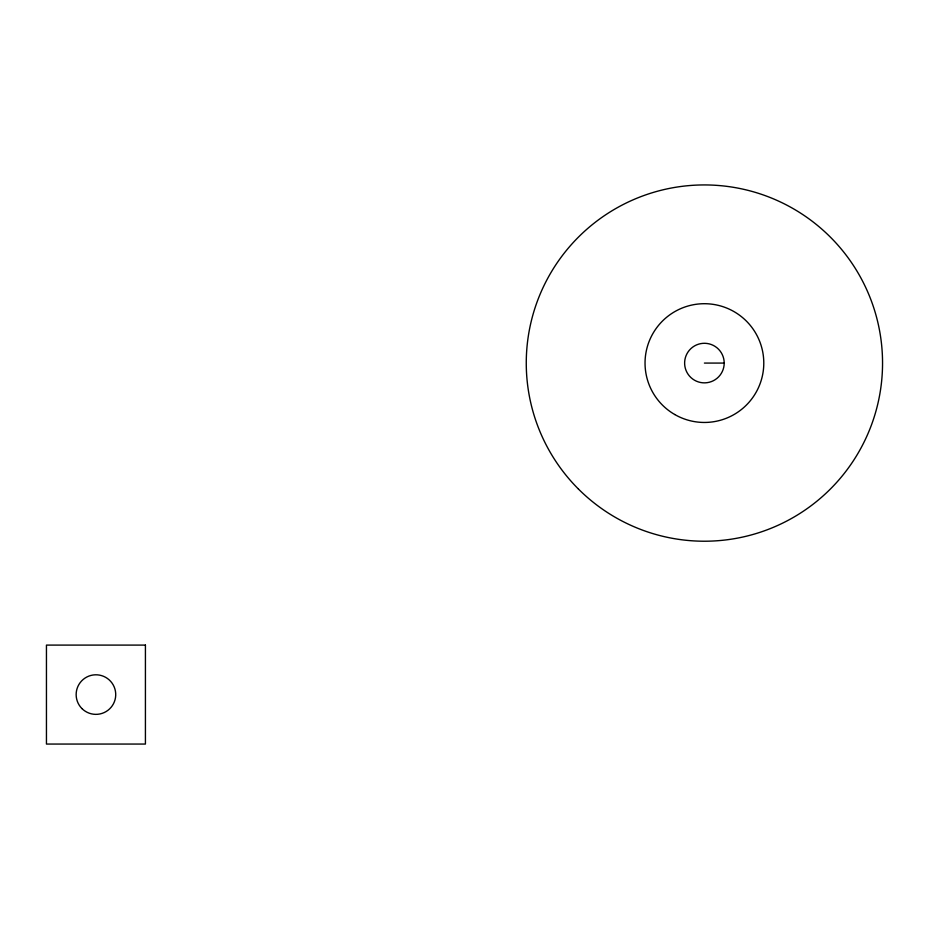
<?xml version="1.0" encoding="UTF-8"?>
<svg xmlns="http://www.w3.org/2000/svg" width="929" height="929" viewBox="0 0 929 929"><rect width="100%" height="100%" fill="white"/><g stroke="black" fill="none" stroke-linecap="round" stroke-linejoin="round"><path stroke-width="1.39" d="M704.403 363.076L724.202 363.076A19.799 19.799 0 0 1 694.509 380.216A19.799 19.799 0 0 1 694.509 345.936A19.799 19.799 0 0 1 724.202 363.076M145.423 645.098L46.45 645.098L46.45 744.059L145.423 744.059L145.423 645.098M81.938 708.572A19.799 19.799 0 0 0 115.057 699.7A19.799 19.799 0 0 0 90.81 675.464A19.799 19.799 0 0 0 81.938 708.572M578.442 489.049A178.147 178.147 0 0 0 876.477 409.19A178.147 178.147 0 0 0 658.301 191.002A178.147 178.147 0 0 0 578.442 489.049M674.721 414.508A59.386 59.386 0 0 0 763.789 363.076A59.386 59.386 0 0 0 674.721 311.656A59.386 59.386 0 0 0 674.721 414.508"/></g></svg>
